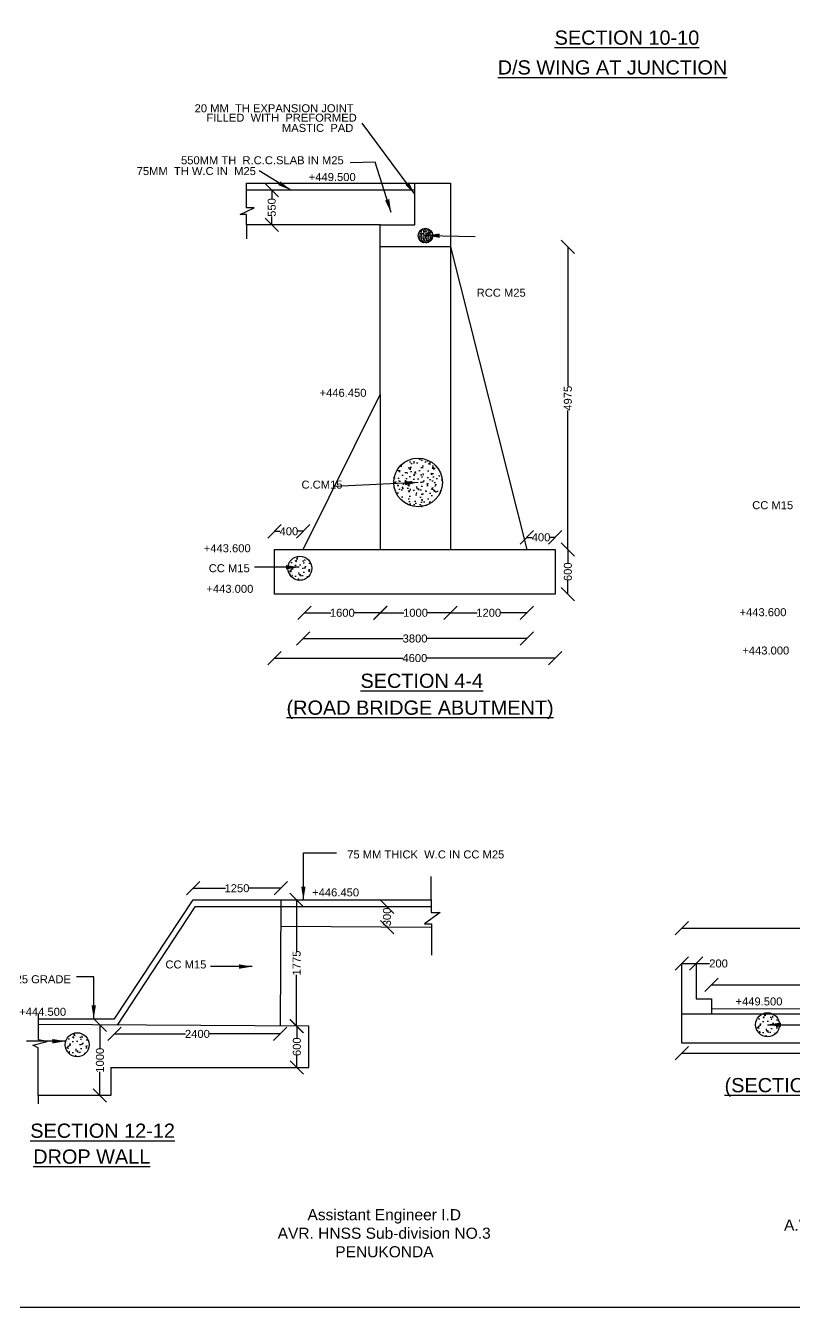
# Model space of a CAD drawing. Header units: millimetres. Extents: x 5763158 to 5770692, y 20980688 to 20986539.
# Drawn here: x 5765783 to 5767512, y 20980688 to 20983571 of the extents above; entities that cross this region are included whole.
import ezdxf

# ---------------------------------------------------------------- set-up
doc = ezdxf.new("R2010")
doc.units = ezdxf.units.MM
doc.header["$MEASUREMENT"] = 0
for name, color, linetype in [('DIMENSIONS', 7, 'Continuous'), ('DRAWING', 7, 'Continuous'), ('TEXT', 7, 'Continuous')]:
    doc.layers.add(name, color=color, linetype=linetype)
doc.styles.get("Standard").update_dxf_attribs({"font": 'arial.ttf', "height": 18})
doc.dimstyles.get("Standard").update_dxf_attribs({"dimtxt": 18, "dimasz": 30, "dimexe": 0.18, "dimexo": 0.0625, "dimgap": 0.09, "dimtad": 0, "dimdec": 0, "dimzin": 0, "dimdsep": 46, "dimtxsty": 'Standard', "dimblk": 'OBLIQUE', "dimcen": 0.09, "dimse1": 1, "dimse2": 1, "dimadec": 0, "dimazin": 0, "dimtfac": 1, "dimtdec": 0, "dimtofl": 0, "dimtmove": 0, "dimatfit": 3, "dimfxl": 1, "dimtolj": 1, "dimtzin": 0, "dimarcsym": 0})

# ---------------------------------------------------------------- blocks, each defined once
blk = doc.blocks.new('_Oblique')
at = {"color": 0, "linetype": 'ByBlock', "lineweight": -2}
blk.add_line((-0.5, -0.5), (0.5, 0.5), dxfattribs=at)
blk = doc.blocks.new('*D123')
at = {"layer": 'Defpoints', "color": 0, "transparency": 16777216}
for p in [(5766336.5, 20983201), (5766336.5, 20983122.7), (5766336.5, 20983122.7)]:
    blk.add_point(p, dxfattribs=at)
at = {"layer": 'DIMENSIONS', "color": 0, "lineweight": -2, "transparency": 16777216}
for p, q in [((5766336.5, 20983201), (5766336.5, 20983181.8)), ((5766336.5, 20983122.7), (5766336.5, 20983141.9))]:
    blk.add_line(p, q, dxfattribs=at)
at = {"layer": 'DIMENSIONS', "color": 0, "lineweight": -2, "transparency": 16777216, "xscale": 30, "yscale": 30, "zscale": 30}
for p, rotation in [((5766336.5, 20983201), 90), ((5766336.5, 20983122.7), 270)]:
    blk.add_blockref('_Oblique', p, dxfattribs=dict(at, rotation=rotation))
at = {"layer": 'DIMENSIONS', "color": 0, "transparency": 16777216, "insert": (5766336.5, 20983161.9), "char_height": 18, "attachment_point": 5, "rotation": 90}
blk.add_mtext('\\A1;550', dxfattribs=at)
blk = doc.blocks.new('*D124')
at = {"layer": 'Defpoints', "color": 0, "transparency": 16777216}
for p in [(5766738.8, 20983073.1), (5766974.2, 20982392.5), (5767002.8, 20982392.5)]:
    blk.add_point(p, dxfattribs=at)
at = {"layer": 'DIMENSIONS', "color": 0, "lineweight": -2, "transparency": 16777216}
for p, q in [((5767002.8, 20983073.1), (5767002.8, 20982760.2)), ((5767002.8, 20982392.5), (5767002.8, 20982705.4))]:
    blk.add_line(p, q, dxfattribs=at)
at = {"layer": 'DIMENSIONS', "color": 0, "lineweight": -2, "transparency": 16777216, "xscale": 30, "yscale": 30, "zscale": 30}
for p, rotation in [((5767002.8, 20983073.1), 90), ((5767002.8, 20982392.5), 270)]:
    blk.add_blockref('_Oblique', p, dxfattribs=dict(at, rotation=rotation))
at = {"layer": 'DIMENSIONS', "color": 0, "transparency": 16777216, "insert": (5767002.8, 20982732.8), "char_height": 18, "attachment_point": 5, "rotation": 90}
blk.add_mtext('\\A1;4975', dxfattribs=at)
blk = doc.blocks.new('*D125')
at = {"layer": 'Defpoints', "color": 0, "transparency": 16777216}
for p in [(5766974.2, 20982419.9), (5766910.6, 20982392.5), (5766974.2, 20982392.5)]:
    blk.add_point(p, dxfattribs=at)
at = {"layer": 'DIMENSIONS', "color": 0, "lineweight": -2, "transparency": 16777216}
for p, q in [((5766910.6, 20982419.9), (5766922.1, 20982419.9)), ((5766974.2, 20982419.9), (5766962.7, 20982419.9))]:
    blk.add_line(p, q, dxfattribs=at)
at = {"layer": 'DIMENSIONS', "color": 0, "lineweight": -2, "transparency": 16777216, "xscale": 30, "yscale": 30, "zscale": 30, "rotation": 180}
blk.add_blockref('_Oblique', (5766910.6, 20982419.9), dxfattribs=at)
at = {"layer": 'DIMENSIONS', "color": 0, "lineweight": -2, "transparency": 16777216, "xscale": 30, "yscale": 30, "zscale": 30}
blk.add_blockref('_Oblique', (5766974.2, 20982419.9), dxfattribs=at)
at = {"layer": 'DIMENSIONS', "color": 0, "transparency": 16777216, "insert": (5766942.4, 20982419.9), "char_height": 18, "attachment_point": 5}
blk.add_mtext('\\A1;400', dxfattribs=at)
blk = doc.blocks.new('*D126')
at = {"layer": 'Defpoints', "color": 0, "transparency": 16777216}
for p in [(5766407.4, 20982433.4), (5766342.7, 20982392.5), (5766407.4, 20982392.5)]:
    blk.add_point(p, dxfattribs=at)
at = {"layer": 'DIMENSIONS', "color": 0, "lineweight": -2, "transparency": 16777216}
for p, q in [((5766342.7, 20982433.4), (5766354.8, 20982433.4)), ((5766407.4, 20982433.4), (5766395.4, 20982433.4))]:
    blk.add_line(p, q, dxfattribs=at)
at = {"layer": 'DIMENSIONS', "color": 0, "lineweight": -2, "transparency": 16777216, "xscale": 30, "yscale": 30, "zscale": 30, "rotation": 180}
blk.add_blockref('_Oblique', (5766342.7, 20982433.4), dxfattribs=at)
at = {"layer": 'DIMENSIONS', "color": 0, "lineweight": -2, "transparency": 16777216, "xscale": 30, "yscale": 30, "zscale": 30}
blk.add_blockref('_Oblique', (5766407.4, 20982433.4), dxfattribs=at)
at = {"layer": 'DIMENSIONS', "color": 0, "transparency": 16777216, "insert": (5766375.1, 20982433.4), "char_height": 18, "attachment_point": 5}
blk.add_mtext('\\A1;400', dxfattribs=at)
blk = doc.blocks.new('*D127')
at = {"layer": 'Defpoints', "color": 0, "transparency": 16777216}
for p in [(5766410.3, 20982392.5), (5766580.3, 20982392.5), (5766580.3, 20982250.1)]:
    blk.add_point(p, dxfattribs=at)
at = {"layer": 'DIMENSIONS', "color": 0, "lineweight": -2, "transparency": 16777216}
for p, q in [((5766410.3, 20982250.1), (5766469.2, 20982250.1)), ((5766580.3, 20982250.1), (5766521.4, 20982250.1))]:
    blk.add_line(p, q, dxfattribs=at)
at = {"layer": 'DIMENSIONS', "color": 0, "lineweight": -2, "transparency": 16777216, "xscale": 30, "yscale": 30, "zscale": 30, "rotation": 180}
blk.add_blockref('_Oblique', (5766410.3, 20982250.1), dxfattribs=at)
at = {"layer": 'DIMENSIONS', "color": 0, "lineweight": -2, "transparency": 16777216, "xscale": 30, "yscale": 30, "zscale": 30}
blk.add_blockref('_Oblique', (5766580.3, 20982250.1), dxfattribs=at)
at = {"layer": 'DIMENSIONS', "color": 0, "transparency": 16777216, "insert": (5766495.3, 20982250.1), "char_height": 18, "attachment_point": 5}
blk.add_mtext('\\A1;1600', dxfattribs=at)
blk = doc.blocks.new('*D128')
at = {"layer": 'Defpoints', "color": 0, "transparency": 16777216}
for p in [(5766581.1, 20982392.5), (5766738.8, 20982392.5), (5766738.8, 20982250.1)]:
    blk.add_point(p, dxfattribs=at)
at = {"layer": 'DIMENSIONS', "color": 0, "lineweight": -2, "transparency": 16777216}
for p, q in [((5766581.1, 20982250.1), (5766633.9, 20982250.1)), ((5766738.8, 20982250.1), (5766686, 20982250.1))]:
    blk.add_line(p, q, dxfattribs=at)
at = {"layer": 'DIMENSIONS', "color": 0, "lineweight": -2, "transparency": 16777216, "xscale": 30, "yscale": 30, "zscale": 30, "rotation": 180}
blk.add_blockref('_Oblique', (5766581.1, 20982250.1), dxfattribs=at)
at = {"layer": 'DIMENSIONS', "color": 0, "lineweight": -2, "transparency": 16777216, "xscale": 30, "yscale": 30, "zscale": 30}
blk.add_blockref('_Oblique', (5766738.8, 20982250.1), dxfattribs=at)
at = {"layer": 'DIMENSIONS', "color": 0, "transparency": 16777216, "insert": (5766660, 20982250.1), "char_height": 18, "attachment_point": 5}
blk.add_mtext('\\A1;1000', dxfattribs=at)
blk = doc.blocks.new('*D129')
at = {"layer": 'Defpoints', "color": 0, "transparency": 16777216}
for p in [(5766738.8, 20982392.5), (5766910.6, 20982392.5), (5766910.6, 20982250.1)]:
    blk.add_point(p, dxfattribs=at)
at = {"layer": 'DIMENSIONS', "color": 0, "lineweight": -2, "transparency": 16777216}
for p, q in [((5766738.8, 20982250.1), (5766798.6, 20982250.1)), ((5766910.6, 20982250.1), (5766850.8, 20982250.1))]:
    blk.add_line(p, q, dxfattribs=at)
at = {"layer": 'DIMENSIONS', "color": 0, "lineweight": -2, "transparency": 16777216, "xscale": 30, "yscale": 30, "zscale": 30, "rotation": 180}
blk.add_blockref('_Oblique', (5766738.8, 20982250.1), dxfattribs=at)
at = {"layer": 'DIMENSIONS', "color": 0, "lineweight": -2, "transparency": 16777216, "xscale": 30, "yscale": 30, "zscale": 30}
blk.add_blockref('_Oblique', (5766910.6, 20982250.1), dxfattribs=at)
at = {"layer": 'DIMENSIONS', "color": 0, "transparency": 16777216, "insert": (5766824.7, 20982250.1), "char_height": 18, "attachment_point": 5}
blk.add_mtext('\\A1;1200', dxfattribs=at)
blk = doc.blocks.new('*D130')
at = {"layer": 'Defpoints', "color": 0, "transparency": 16777216}
for p in [(5766974.2, 20982392.5), (5766974.2, 20982292.3), (5767002.8, 20982292.3)]:
    blk.add_point(p, dxfattribs=at)
at = {"layer": 'DIMENSIONS', "color": 0, "lineweight": -2, "transparency": 16777216}
for p, q in [((5767002.8, 20982392.5), (5767002.8, 20982362.4)), ((5767002.8, 20982292.3), (5767002.8, 20982322.4))]:
    blk.add_line(p, q, dxfattribs=at)
at = {"layer": 'DIMENSIONS', "color": 0, "lineweight": -2, "transparency": 16777216, "xscale": 30, "yscale": 30, "zscale": 30}
for p, rotation in [((5767002.8, 20982392.5), 90), ((5767002.8, 20982292.3), 270)]:
    blk.add_blockref('_Oblique', p, dxfattribs=dict(at, rotation=rotation))
at = {"layer": 'DIMENSIONS', "color": 0, "transparency": 16777216, "insert": (5767002.8, 20982342.4), "char_height": 18, "attachment_point": 5, "rotation": 90}
blk.add_mtext('\\A1;600', dxfattribs=at)
blk = doc.blocks.new('*D131')
at = {"layer": 'Defpoints', "color": 0, "transparency": 16777216}
for p in [(5766407.4, 20982392.5), (5766910.6, 20982392.5), (5766910.6, 20982192.2)]:
    blk.add_point(p, dxfattribs=at)
at = {"layer": 'DIMENSIONS', "color": 0, "lineweight": -2, "transparency": 16777216}
for p, q in [((5766407.4, 20982192.2), (5766632.1, 20982192.2)), ((5766910.6, 20982192.2), (5766686, 20982192.2))]:
    blk.add_line(p, q, dxfattribs=at)
at = {"layer": 'DIMENSIONS', "color": 0, "lineweight": -2, "transparency": 16777216, "xscale": 30, "yscale": 30, "zscale": 30, "rotation": 180}
blk.add_blockref('_Oblique', (5766407.4, 20982192.2), dxfattribs=at)
at = {"layer": 'DIMENSIONS', "color": 0, "lineweight": -2, "transparency": 16777216, "xscale": 30, "yscale": 30, "zscale": 30}
blk.add_blockref('_Oblique', (5766910.6, 20982192.2), dxfattribs=at)
at = {"layer": 'DIMENSIONS', "color": 0, "transparency": 16777216, "insert": (5766659, 20982192.2), "char_height": 18, "attachment_point": 5}
blk.add_mtext('\\A1;3800', dxfattribs=at)
blk = doc.blocks.new('*D132')
at = {"layer": 'Defpoints', "color": 0, "transparency": 16777216}
for p in [(5766342.7, 20982292.3), (5766974.2, 20982292.3), (5766974.2, 20982148.2)]:
    blk.add_point(p, dxfattribs=at)
at = {"layer": 'DIMENSIONS', "color": 0, "lineweight": -2, "transparency": 16777216}
for p, q in [((5766342.7, 20982148.2), (5766631.2, 20982148.2)), ((5766974.2, 20982148.2), (5766685.8, 20982148.2))]:
    blk.add_line(p, q, dxfattribs=at)
at = {"layer": 'DIMENSIONS', "color": 0, "lineweight": -2, "transparency": 16777216, "xscale": 30, "yscale": 30, "zscale": 30, "rotation": 180}
blk.add_blockref('_Oblique', (5766342.7, 20982148.2), dxfattribs=at)
at = {"layer": 'DIMENSIONS', "color": 0, "lineweight": -2, "transparency": 16777216, "xscale": 30, "yscale": 30, "zscale": 30}
blk.add_blockref('_Oblique', (5766974.2, 20982148.2), dxfattribs=at)
at = {"layer": 'DIMENSIONS', "color": 0, "transparency": 16777216, "insert": (5766658.5, 20982148.2), "char_height": 18, "attachment_point": 5}
blk.add_mtext('\\A1;4600', dxfattribs=at)
blk = doc.blocks.new('*D171')
at = {"layer": 'Defpoints', "color": 0, "transparency": 16777216}
for p in [(5766357.2, 20981630.5), (5766159.5, 20981604.2), (5766357.2, 20981604.2)]:
    blk.add_point(p, dxfattribs=at)
at = {"layer": 'DIMENSIONS', "color": 0, "lineweight": -2, "transparency": 16777216}
for p, q in [((5766159.5, 20981630.5), (5766232.3, 20981630.5)), ((5766357.2, 20981630.5), (5766284.4, 20981630.5))]:
    blk.add_line(p, q, dxfattribs=at)
at = {"layer": 'DIMENSIONS', "color": 0, "lineweight": -2, "transparency": 16777216, "xscale": 30, "yscale": 30, "zscale": 30, "rotation": 180}
blk.add_blockref('_Oblique', (5766159.5, 20981630.5), dxfattribs=at)
at = {"layer": 'DIMENSIONS', "color": 0, "lineweight": -2, "transparency": 16777216, "xscale": 30, "yscale": 30, "zscale": 30}
blk.add_blockref('_Oblique', (5766357.2, 20981630.5), dxfattribs=at)
at = {"layer": 'DIMENSIONS', "color": 0, "transparency": 16777216, "insert": (5766258.3, 20981630.5), "char_height": 18, "attachment_point": 5}
blk.add_mtext('\\A1;1250', dxfattribs=at)
blk = doc.blocks.new('*D172')
at = {"layer": 'Defpoints', "color": 0, "transparency": 16777216}
for p in [(5766597.9, 20981589), (5766595.9, 20981542.9), (5766597.6, 20981542.9)]:
    blk.add_point(p, dxfattribs=at)
at = {"layer": 'DIMENSIONS', "color": 0, "lineweight": -2, "transparency": 16777216}
for p, q in [((5766595.9, 20981589), (5766595.9, 20981585.9)), ((5766595.9, 20981542.9), (5766595.9, 20981546))]:
    blk.add_line(p, q, dxfattribs=at)
at = {"layer": 'DIMENSIONS', "color": 0, "lineweight": -2, "transparency": 16777216, "xscale": 30, "yscale": 30, "zscale": 30}
for p, rotation in [((5766595.9, 20981589), 90), ((5766595.9, 20981542.9), 270)]:
    blk.add_blockref('_Oblique', p, dxfattribs=dict(at, rotation=rotation))
at = {"layer": 'DIMENSIONS', "color": 0, "transparency": 16777216, "insert": (5766595.9, 20981566), "char_height": 18, "attachment_point": 5, "rotation": 90}
blk.add_mtext('\\A1;300', dxfattribs=at)
blk = doc.blocks.new('*D173')
at = {"layer": 'Defpoints', "color": 0, "transparency": 16777216}
for p in [(5766389.9, 20981604.2), (5766388.3, 20981320.4), (5766392.5, 20981320.4)]:
    blk.add_point(p, dxfattribs=at)
at = {"layer": 'DIMENSIONS', "color": 0, "lineweight": -2, "transparency": 16777216}
for p, q in [((5766392.5, 20981604.2), (5766392.5, 20981488.5)), ((5766392.5, 20981320.4), (5766392.5, 20981436.1))]:
    blk.add_line(p, q, dxfattribs=at)
at = {"layer": 'DIMENSIONS', "color": 0, "lineweight": -2, "transparency": 16777216, "xscale": 30, "yscale": 30, "zscale": 30}
for p, rotation in [((5766392.5, 20981604.2), 90), ((5766392.5, 20981320.4), 270)]:
    blk.add_blockref('_Oblique', p, dxfattribs=dict(at, rotation=rotation))
at = {"layer": 'DIMENSIONS', "color": 0, "transparency": 16777216, "insert": (5766392.5, 20981462.3), "char_height": 18, "attachment_point": 5, "rotation": 90}
blk.add_mtext('\\A1;1775', dxfattribs=at)
blk = doc.blocks.new('*D174')
at = {"layer": 'Defpoints', "color": 0, "transparency": 16777216}
for p in [(5765983, 20981336.9), (5766355.6, 20981320.6), (5766355.6, 20981302.8)]:
    blk.add_point(p, dxfattribs=at)
at = {"layer": 'DIMENSIONS', "color": 0, "lineweight": -2, "transparency": 16777216}
for p, q in [((5765983, 20981302.8), (5766142.2, 20981302.8)), ((5766355.6, 20981302.8), (5766196.4, 20981302.8))]:
    blk.add_line(p, q, dxfattribs=at)
at = {"layer": 'DIMENSIONS', "color": 0, "lineweight": -2, "transparency": 16777216, "xscale": 30, "yscale": 30, "zscale": 30, "rotation": 180}
blk.add_blockref('_Oblique', (5765983, 20981302.8), dxfattribs=at)
at = {"layer": 'DIMENSIONS', "color": 0, "lineweight": -2, "transparency": 16777216, "xscale": 30, "yscale": 30, "zscale": 30}
blk.add_blockref('_Oblique', (5766355.6, 20981302.8), dxfattribs=at)
at = {"layer": 'DIMENSIONS', "color": 0, "transparency": 16777216, "insert": (5766169.3, 20981302.8), "char_height": 18, "attachment_point": 5}
blk.add_mtext('\\A1;2400', dxfattribs=at)
blk = doc.blocks.new('*D175')
at = {"layer": 'Defpoints', "color": 0, "transparency": 16777216}
for p in [(5765948.4, 20981322.9), (5765948.4, 20981164.2), (5765950, 20981164.2)]:
    blk.add_point(p, dxfattribs=at)
at = {"layer": 'DIMENSIONS', "color": 0, "lineweight": -2, "transparency": 16777216}
for p, q in [((5765950, 20981322.9), (5765950, 20981269.7)), ((5765950, 20981164.2), (5765950, 20981217.5))]:
    blk.add_line(p, q, dxfattribs=at)
at = {"layer": 'DIMENSIONS', "color": 0, "lineweight": -2, "transparency": 16777216, "xscale": 30, "yscale": 30, "zscale": 30}
for p, rotation in [((5765950, 20981322.9), 90), ((5765950, 20981164.2), 270)]:
    blk.add_blockref('_Oblique', p, dxfattribs=dict(at, rotation=rotation))
at = {"layer": 'DIMENSIONS', "color": 0, "transparency": 16777216, "insert": (5765950, 20981243.6), "char_height": 18, "attachment_point": 5, "rotation": 90}
blk.add_mtext('\\A1;1000', dxfattribs=at)
blk = doc.blocks.new('*D176')
at = {"layer": 'Defpoints', "color": 0, "transparency": 16777216}
for p in [(5766392.5, 20981320.4), (5766392.5, 20981227.6), (5766393, 20981227.6)]:
    blk.add_point(p, dxfattribs=at)
at = {"layer": 'DIMENSIONS', "color": 0, "lineweight": -2, "transparency": 16777216}
for p, q in [((5766393, 20981320.4), (5766393, 20981294)), ((5766393, 20981227.6), (5766393, 20981254))]:
    blk.add_line(p, q, dxfattribs=at)
at = {"layer": 'DIMENSIONS', "color": 0, "lineweight": -2, "transparency": 16777216, "xscale": 30, "yscale": 30, "zscale": 30}
for p, rotation in [((5766393, 20981320.4), 90), ((5766393, 20981227.6), 270)]:
    blk.add_blockref('_Oblique', p, dxfattribs=dict(at, rotation=rotation))
at = {"layer": 'DIMENSIONS', "color": 0, "transparency": 16777216, "insert": (5766393, 20981274), "char_height": 18, "attachment_point": 5, "rotation": 90}
blk.add_mtext('\\A1;600', dxfattribs=at)
blk = doc.blocks.new('*D177')
at = {"layer": 'Defpoints', "color": 0, "transparency": 16777216}
for p in [(5767259.2, 20981461.2), (5767291.7, 20981461.2), (5767291.7, 20981461.2)]:
    blk.add_point(p, dxfattribs=at)
at = {"layer": 'DIMENSIONS', "color": 0, "lineweight": -2, "transparency": 16777216}
for p, q in [((5767259.2, 20981461.2), (5767291.7, 20981461.2)), ((5767291.7, 20981461.2), (5767321.7, 20981461.2))]:
    blk.add_line(p, q, dxfattribs=at)
at = {"layer": 'DIMENSIONS', "color": 0, "lineweight": -2, "transparency": 16777216, "xscale": 30, "yscale": 30, "zscale": 30, "rotation": 180}
blk.add_blockref('_Oblique', (5767259.2, 20981461.2), dxfattribs=at)
at = {"layer": 'DIMENSIONS', "color": 0, "lineweight": -2, "transparency": 16777216, "xscale": 30, "yscale": 30, "zscale": 30}
blk.add_blockref('_Oblique', (5767291.7, 20981461.2), dxfattribs=at)
at = {"layer": 'DIMENSIONS', "color": 0, "transparency": 16777216, "insert": (5767341.8, 20981461.2), "char_height": 18, "attachment_point": 5}
blk.add_mtext('\\A1;200', dxfattribs=at)
blk = doc.blocks.new('*D178')
at = {"layer": 'Defpoints', "color": 0, "transparency": 16777216}
for p in [(5768066.4, 20981540.8), (5767259.2, 20981461.2), (5768066.4, 20981457.4)]:
    blk.add_point(p, dxfattribs=at)
at = {"layer": 'DIMENSIONS', "color": 0, "lineweight": -2, "transparency": 16777216}
for p, q in [((5767259.2, 20981540.8), (5767635.9, 20981540.8)), ((5768066.4, 20981540.8), (5767689.8, 20981540.8))]:
    blk.add_line(p, q, dxfattribs=at)
at = {"layer": 'DIMENSIONS', "color": 0, "lineweight": -2, "transparency": 16777216, "xscale": 30, "yscale": 30, "zscale": 30, "rotation": 180}
blk.add_blockref('_Oblique', (5767259.2, 20981540.8), dxfattribs=at)
at = {"layer": 'DIMENSIONS', "color": 0, "lineweight": -2, "transparency": 16777216, "xscale": 30, "yscale": 30, "zscale": 30}
blk.add_blockref('_Oblique', (5768066.4, 20981540.8), dxfattribs=at)
at = {"layer": 'DIMENSIONS', "color": 0, "transparency": 16777216, "insert": (5767662.8, 20981540.8), "char_height": 18, "attachment_point": 5}
blk.add_mtext('\\A1;5100', dxfattribs=at)
blk = doc.blocks.new('*D180')
at = {"layer": 'Defpoints', "color": 0, "transparency": 16777216}
for p in [(5768001.4, 20981413.1), (5767326, 20981381.7), (5768001.4, 20981380.6)]:
    blk.add_point(p, dxfattribs=at)
at = {"layer": 'DIMENSIONS', "color": 0, "lineweight": -2, "transparency": 16777216}
for p, q in [((5767326, 20981413.1), (5767636.4, 20981413.1)), ((5768001.4, 20981413.1), (5767691, 20981413.1))]:
    blk.add_line(p, q, dxfattribs=at)
at = {"layer": 'DIMENSIONS', "color": 0, "lineweight": -2, "transparency": 16777216, "xscale": 30, "yscale": 30, "zscale": 30, "rotation": 180}
blk.add_blockref('_Oblique', (5767326, 20981413.1), dxfattribs=at)
at = {"layer": 'DIMENSIONS', "color": 0, "lineweight": -2, "transparency": 16777216, "xscale": 30, "yscale": 30, "zscale": 30}
blk.add_blockref('_Oblique', (5768001.4, 20981413.1), dxfattribs=at)
at = {"layer": 'DIMENSIONS', "color": 0, "transparency": 16777216, "insert": (5767663.7, 20981413.1), "char_height": 18, "attachment_point": 5}
blk.add_mtext('\\A1;4250', dxfattribs=at)
blk = doc.blocks.new('*D183')
at = {"layer": 'Defpoints', "color": 0, "transparency": 16777216}
for p in [(5767259.2, 20981282.1), (5768066.4, 20981282.1), (5768066.4, 20981259.2)]:
    blk.add_point(p, dxfattribs=at)
at = {"layer": 'DIMENSIONS', "color": 0, "lineweight": -2, "transparency": 16777216}
for p, q in [((5767259.2, 20981259.2), (5767635.9, 20981259.2)), ((5768066.4, 20981259.2), (5767689.8, 20981259.2))]:
    blk.add_line(p, q, dxfattribs=at)
at = {"layer": 'DIMENSIONS', "color": 0, "lineweight": -2, "transparency": 16777216, "xscale": 30, "yscale": 30, "zscale": 30, "rotation": 180}
blk.add_blockref('_Oblique', (5767259.2, 20981259.2), dxfattribs=at)
at = {"layer": 'DIMENSIONS', "color": 0, "lineweight": -2, "transparency": 16777216, "xscale": 30, "yscale": 30, "zscale": 30}
blk.add_blockref('_Oblique', (5768066.4, 20981259.2), dxfattribs=at)
at = {"layer": 'DIMENSIONS', "color": 0, "transparency": 16777216, "insert": (5767662.8, 20981259.2), "char_height": 18, "attachment_point": 5}
blk.add_mtext('\\A1;5100', dxfattribs=at)

msp = doc.modelspace()

# ---------------------------------------------------------------- hatches: boundary and pattern name
at = {"layer": 'DRAWING'}
h = msp.add_hatch(dxfattribs=at)
h.set_pattern_fill('AR-CONC', color=0, scale=5, style=0)
h.set_pattern_definition([(50, (-216.12, -3371.074), (35.86300913, -3.13760675), [3.75, -41.25]), (355, (-216.12, -3371.074), (-6.93756668, 37.609606685), [3, -33]), (100.4514, (-213.132, -3371.336), (28.925469086, 34.471977103), [3.1870095, -35.0571056]), (46.1842, (-216.12, -3361.074), (53.36205243, -8.27595072), [5.625, -61.875]), (96.6356, (-211.674, -3361.764), (46.73313528, 48.70589355), [4.7805144, -52.58565]), (351.1842, (-216.12, -3361.074), (46.73309726, 48.70593005), [4.5, -49.5]), (21, (-211.12, -3363.574), (29.845352606, -20.130944533), [3.75, -41.25]), (326, (-211.12, -3363.574), (12.165766596, 36.25750225), [3, -33]), (71.4514, (-208.633, -3365.25), (42.01113143, 16.126524835), [3.1870095, -35.0571056]), (37.5, (-216.12, -3371.074), (0.607992766, 16.6446926916), [0, -32.6, 0, -33.5, 0, -33.125]), (7.5, (-216.12, -3371.074), (13.153476872, 19.720585594), [0, -19.1, 0, -31.85, 0, -12.625]), (327.5, (-227.27, -3371.074), (26.691121809, -1.127743587), [0, -12.5, 0, -39, 0, -51.75]), (317.5, (-232.27, -3371.074), (29.159308467, 5.005249117), [0, -16.25, 0, -25.9, 0, -36.75])])
edge = h.paths.add_edge_path()
edge.add_arc((5766665.8, 20982543.4), 54.7, 0, 360)
h = msp.add_hatch(dxfattribs=at)
h.set_pattern_fill('AR-CONC', color=0, scale=5, style=0)
h.set_pattern_definition([(50, (-482.124, -3564.155), (35.86300913, -3.13760675), [3.75, -41.25]), (355, (-482.124, -3564.155), (-6.93756668, 37.609606685), [3, -33]), (100.4514, (-479.135, -3564.417), (28.925469086, 34.471977103), [3.1870095, -35.0571056]), (46.1842, (-482.124, -3554.155), (53.36205243, -8.27595072), [5.625, -61.875]), (96.6356, (-477.677, -3554.845), (46.73313528, 48.70589355), [4.7805144, -52.58565]), (351.1842, (-482.124, -3554.155), (46.73309726, 48.70593005), [4.5, -49.5]), (21, (-477.124, -3556.655), (29.845352606, -20.130944533), [3.75, -41.25]), (326, (-477.124, -3556.655), (12.165766596, 36.25750225), [3, -33]), (71.4514, (-474.637, -3558.333), (42.01113143, 16.126524835), [3.1870095, -35.0571056]), (37.5, (-482.124, -3564.155), (0.607992766, 16.6446926916), [0, -32.6, 0, -33.5, 0, -33.125]), (7.5, (-482.124, -3564.155), (13.153476872, 19.720585594), [0, -19.1, 0, -31.85, 0, -12.625]), (327.5, (-493.274, -3564.155), (26.691121809, -1.127743587), [0, -12.5, 0, -39, 0, -51.75]), (317.5, (-498.274, -3564.155), (29.159308467, 5.005249117), [0, -16.25, 0, -25.9, 0, -36.75])])
edge = h.paths.add_edge_path()
edge.add_arc((5766399.8, 20982350.3), 27, 0, 360)
h = msp.add_hatch(dxfattribs=at)
h.set_pattern_fill('AR-CONC', color=0, scale=5, style=0)
h.set_pattern_definition([(50, (570.157, -4591.004), (35.86300913, -3.13760675), [3.75, -41.25]), (355, (570.157, -4591.004), (-6.93756668, 37.609606685), [3, -33]), (100.4514, (573.146, -4591.266), (28.925469086, 34.471977103), [3.1870095, -35.0571056]), (46.1842, (570.157, -4581.004), (53.36205243, -8.27595072), [5.625, -61.875]), (96.6356, (574.604, -4581.694), (46.73313528, 48.70589355), [4.7805144, -52.58565]), (351.1842, (570.157, -4581.004), (46.73309726, 48.70593005), [4.5, -49.5]), (21, (575.157, -4583.504), (29.845352606, -20.130944533), [3.75, -41.25]), (326, (575.157, -4583.504), (12.165766596, 36.25750225), [3, -33]), (71.4514, (577.644, -4585.182), (42.01113143, 16.126524835), [3.1870095, -35.0571056]), (37.5, (570.157, -4591.004), (0.607992766, 16.6446926916), [0, -32.6, 0, -33.5, 0, -33.125]), (7.5, (570.157, -4591.004), (13.153476872, 19.720585594), [0, -19.1, 0, -31.85, 0, -12.625]), (327.5, (559.007, -4591.004), (26.691121809, -1.127743587), [0, -12.5, 0, -39, 0, -51.75]), (317.5, (554.007, -4591.004), (29.159308467, 5.005249117), [0, -16.25, 0, -25.9, 0, -36.75])])
edge = h.paths.add_edge_path()
edge.add_arc((5767452.1, 20981323.5), 27, 0, 360)
h = msp.add_hatch(dxfattribs=at)
h.set_pattern_fill('AR-CONC', color=0, scale=5, style=0)
h.set_pattern_definition([(50, (-983.276, -4636.015), (35.86300913, -3.13760675), [3.75, -41.25]), (355, (-983.276, -4636.015), (-6.93756668, 37.609606685), [3, -33]), (100.4514, (-980.287, -4636.276), (28.925469086, 34.471977103), [3.1870095, -35.0571056]), (46.1842, (-983.276, -4626.015), (53.36205243, -8.27595072), [5.625, -61.875]), (96.6356, (-978.83, -4626.704), (46.73313528, 48.70589355), [4.7805144, -52.58565]), (351.1842, (-983.276, -4626.015), (46.73309726, 48.70593005), [4.5, -49.5]), (21, (-978.276, -4628.515), (29.845352606, -20.130944533), [3.75, -41.25]), (326, (-978.276, -4628.515), (12.165766596, 36.25750225), [3, -33]), (71.4514, (-975.79, -4630.192), (42.01113143, 16.126524835), [3.1870095, -35.0571056]), (37.5, (-983.276, -4636.015), (0.607992766, 16.6446926916), [0, -32.6, 0, -33.5, 0, -33.125]), (7.5, (-983.276, -4636.015), (13.153476872, 19.720585594), [0, -19.1, 0, -31.85, 0, -12.625]), (327.5, (-994.426, -4636.015), (26.691121809, -1.127743587), [0, -12.5, 0, -39, 0, -51.75]), (317.5, (-999.426, -4636.015), (29.159308467, 5.005249117), [0, -16.25, 0, -25.9, 0, -36.75])])
edge = h.paths.add_edge_path()
edge.add_arc((5765898.7, 20981278.5), 27, 0, 360)
at = {"layer": 'TEXT'}
h = msp.add_hatch(dxfattribs=at)
h.set_pattern_fill('AR-CONC', color=0, style=0)
h.set_pattern_definition([(50, (0, 0), (7.172601826, -0.6275213498), [0.75, -8.25]), (355, (0, 0), (-1.3875133361, 7.521921337), [0.6, -6.6]), (100.4514, (0.598, -0.052), (5.7850938171, 6.8943954206), [0.6374019, -7.01142112]), (46.1842, (0, 2), (10.6724104863, -1.6551901433), [1.125, -12.375]), (96.6356, (0.889, 1.862), (9.3466270555, 9.741178709), [0.95610288, -10.51713]), (351.1842, (0, 2), (9.3466194513, 9.741186009), [0.9, -9.9]), (21, (1, 1.5), (5.9690705212, -4.0261889067), [0.75, -8.25]), (326, (1, 1.5), (2.4331533192, 7.2515004505), [0.6, -6.6]), (71.4514, (1.4974, 1.1645), (8.4022262858, 3.225304967), [0.6374019, -7.01142112]), (37.5, (0, 0), (0.12159855317, 3.3289385383), [0, -6.52, 0, -6.7, 0, -6.625]), (7.5, (0, 0), (2.6306953744, 3.9441171188), [0, -3.82, 0, -6.37, 0, -2.525]), (327.5, (-2.23, 0), (5.33822436172, -0.22554871734), [0, -2.5, 0, -7.8, 0, -10.35]), (317.5, (-3.23, 0), (5.8318616934, 1.0010498233), [0, -3.25, 0, -5.18, 0, -7.35])])
h.paths.add_polyline_path([(5766698.8, 20983098.6, 1), (5766665.8, 20983098.6, 1)])

# ---------------------------------------------------------------- linework, layer by layer
at = {"layer": 'DRAWING', "color": 0}
for points in [[(5766279.7, 20983122.7), (5766279.7, 20983145.9), (5766265.6, 20983145.9), (5766296.8, 20983160.8), (5766279.9, 20983160.8), (5766279.9, 20983216.3), (5766738.8, 20983216.3), (5766738.8, 20983073.1), (5766580.3, 20983073.1)], [(5766580.3, 20983122.7), (5766658.6, 20983122.7), (5766658.6, 20983216.3)], [(5766658.6, 20983201), (5766279.9, 20983201)], [(5766407.4, 20982392.5), (5766580.3, 20982741), (5766580.3, 20983122.7), (5766279.7, 20983122.7), (5766279.7, 20983091.7)], [(5766738.8, 20983073.1), (5766910.6, 20982392.5)], [(5766738.8, 20983073.1), (5766738.8, 20982392.5)], [(5766580.3, 20982741), (5766580.3, 20982392.5)], [(5765811.7, 20981336.9), (5765983, 20981336.9), (5766159.5, 20981604.2), (5766695.4, 20981604.2), (5766695.4, 20981657.3)], [(5766357.2, 20981604.2), (5766355.6, 20981320.6)], [(5766695.4, 20981604.2), (5766695.4, 20981575.9), (5766715.8, 20981575.9), (5766680, 20981550.1), (5766695.6, 20981550.1), (5766695.6, 20981480.2)], [(5766695.4, 20981589), (5766163.7, 20981589), (5765988.4, 20981322.7)], [(5766695.6, 20981542.4), (5766356.9, 20981544.3)], [(5767259.2, 20981348.2), (5767259.2, 20981461.2), (5767291.7, 20981461.2), (5767291.7, 20981381.7), (5767326, 20981381.7), (5767325.8, 20981348.2)], [(5765810.7, 20981164.2), (5765810.7, 20981271.3), (5765799.3, 20981277.6), (5765831, 20981285.5), (5765811.7, 20981289.9), (5765811.7, 20981347.6)], [(5767325.9, 20981360), (5768001.4, 20981358.8)], [(5765974.2, 20981227.6), (5766419.7, 20981227.6), (5766419.7, 20981320.2), (5765811.7, 20981323.7)], [(5765974.2, 20981227.6), (5765974.2, 20981164.2), (5765810.7, 20981164.2), (5765810.7, 20981145.4)]]:
    msp.add_lwpolyline(points, dxfattribs=at)
for points in [[(5766342.7, 20982392.5), (5766974.2, 20982392.5), (5766974.2, 20982292.3), (5766342.7, 20982292.3)], [(5767259.2, 20981348.2), (5768066.4, 20981348.2), (5768066.4, 20981282.1), (5767259.2, 20981282.1)]]:
    msp.add_lwpolyline(points, close=True, dxfattribs=at)
for centre, radius in [((5766665.8, 20982543.4), 54.7), ((5766399.8, 20982350.3), 27), ((5767452.1, 20981323.5), 27), ((5765898.7, 20981278.5), 27)]:
    msp.add_circle(centre, radius, dxfattribs=at)
at = {"layer": 'TEXT', "color": 0}
msp.add_lwpolyline([(5770667.3, 20980687.7), (5763157.9, 20980687.7), (5763157.9, 20986538.9), (5770667.3, 20986538.9)], close=True, dxfattribs=at)
msp.add_circle((5766682.3, 20983098.6), 16.5, dxfattribs=at)

# ---------------------------------------------------------------- texts
for s, height, p in [('%%USECTION 10-10', 32, (5766973, 20983528)), ('%%UD/S WING AT JUNCTION', 32, (5766844.9, 20983461)), ('20 MM  TH EXPANSION JOINT', 18, (5766163, 20983376.1)), ('FILLED  WITH  PREFORMED', 18, (5766189.7, 20983354.9)), ('MASTIC  PAD', 18, (5766359.4, 20983331.9)), ('550MM TH  R.C.C.SLAB IN M25', 18, (5766132.4, 20983259.1)), ('75MM  TH W.C IN  M25', 18, (5766032.6, 20983234.8)), ('+449.500', 18, (5766419.8, 20983221.4)), ('RCC M25', 18, (5766797.6, 20982961.2)), ('+446.450', 18, (5766444.1, 20982736)), ('C.CM15', 18, (5766403.5, 20982529.5)), ('CC M15', 18, (5767417.5, 20982483.2)), ('+443.600', 18, (5766183.5, 20982386.3)), ('CC M15', 18, (5766194.8, 20982341.4)), ('+443.000', 18, (5766189.5, 20982295.1)), ('+443.600', 18, (5767389, 20982242.5)), ('+443.000', 18, (5767395.3, 20982156.3)), ('%%USECTION 4-4', 32, (5766536.2, 20982081.2)), ('%%U(ROAD BRIDGE ABUTMENT)', 32, (5766369.8, 20982020.8)), ('75 MM THICK  W.C IN CC M25', 18, (5766506.3, 20981697.6)), ('+446.450', 18, (5766427.4, 20981612.2)), ('CC M15', 18, (5766097.3, 20981450.1)), ('75MM  TH W.C IN M25 GRADE', 18, (5765527, 20981416.8)), ('+449.500', 18, (5767380, 20981366.9)), ('+444.500', 18, (5765768.3, 20981343.6)), ('%%U(SECTION OF DECK SLAB)', 32, (5767355.4, 20981171.6)), ('%%USECTION 12-12', 32, (5765793.2, 20981069.1)), ('%%UDROP WALL', 32, (5765799.9, 20981010.9))]:
    msp.add_text(s, height=height, dxfattribs=at).set_placement(p)
at = {"layer": 'TEXT', "color": 0, "char_height": 25, "attachment_point": 1}
for s, insert, width in [('\\pi68.008;Assistant Engineer I.D \\P\\pi0.92948;AVR. HNSS Sub-division NO.3 \\P\\pi130.55;PENUKONDA', (5766348.9, 20980908.7), 479.69), ('\\pi155.26;Executive Engineer  \\P\\pi104.32;A.V.R HNSS Division -VIII \\P\\pi195.29;PENUKONDA', (5767384.9, 20980927), 609.163)]:
    msp.add_mtext(s, dxfattribs=dict(at, insert=insert, width=width))

# ---------------------------------------------------------------- dimensions: what is measured, and where the dimension line sits
at = {"layer": 'DIMENSIONS', "color": 0}
for base, p1, p2, text, picture, middle in [((5766336.5, 20983122.7), (5766336.5, 20983201), (5766336.5, 20983122.7), '550', '*D123', (5766336.5, 20983161.9)), ((5767002.8, 20982392.5), (5766738.8, 20983073.1), (5766974.2, 20982392.5), '4975', '*D124', (5767002.8, 20982732.8)), ((5767002.8, 20982292.3), (5766974.2, 20982392.5), (5766974.2, 20982292.3), '600', '*D130', (5767002.8, 20982342.4)), ((5766392.5, 20981320.4), (5766389.9, 20981604.2), (5766388.3, 20981320.4), '1775', '*D173', (5766392.5, 20981462.3)), ((5766595.9, 20981542.9), (5766597.9, 20981589), (5766597.6, 20981542.9), '300', '*D172', (5766595.9, 20981566)), ((5765950, 20981164.2), (5765948.4, 20981322.9), (5765948.4, 20981164.2), '1000', '*D175', (5765950, 20981243.6)), ((5766393, 20981227.6), (5766392.5, 20981320.4), (5766392.5, 20981227.6), '600', '*D176', (5766393, 20981274))]:
    dim = msp.add_linear_dim(base=base, p1=p1, p2=p2, angle=90, text=text, dimstyle='Standard', dxfattribs=at)
    dim.commit()
    dim.dimension.update_dxf_attribs({"geometry": picture, "text_midpoint": middle})
for base, p1, p2, text, picture, middle in [((5766407.4, 20982433.4), (5766342.7, 20982392.5), (5766407.4, 20982392.5), '400', '*D126', (5766375.1, 20982433.4)), ((5766974.2, 20982419.9), (5766910.6, 20982392.5), (5766974.2, 20982392.5), '400', '*D125', (5766942.4, 20982419.9)), ((5766910.6, 20982192.2), (5766407.4, 20982392.5), (5766910.6, 20982392.5), '3800', '*D131', (5766659, 20982192.2)), ((5766580.3, 20982250.1), (5766410.3, 20982392.5), (5766580.3, 20982392.5), '1600', '*D127', (5766495.3, 20982250.1)), ((5766738.8, 20982250.1), (5766581.1, 20982392.5), (5766738.8, 20982392.5), '1000', '*D128', (5766660, 20982250.1)), ((5766910.6, 20982250.1), (5766738.8, 20982392.5), (5766910.6, 20982392.5), '1200', '*D129', (5766824.7, 20982250.1)), ((5766974.2, 20982148.2), (5766342.7, 20982292.3), (5766974.2, 20982292.3), '4600', '*D132', (5766658.5, 20982148.2)), ((5766357.2, 20981630.5), (5766159.5, 20981604.2), (5766357.2, 20981604.2), '1250', '*D171', (5766258.3, 20981630.5)), ((5768066.4, 20981540.8), (5767259.2, 20981461.2), (5768066.4, 20981457.4), '5100', '*D178', (5767662.8, 20981540.8)), ((5767291.7, 20981461.2), (5767259.2, 20981461.2), (5767291.7, 20981461.2), '200', '*D177', (5767341.8, 20981461.2)), ((5768001.4, 20981413.1), (5767326, 20981381.7), (5768001.4, 20981380.6), '4250', '*D180', (5767663.7, 20981413.1)), ((5766355.6, 20981302.8), (5765983, 20981336.9), (5766355.6, 20981320.6), '2400', '*D174', (5766169.3, 20981302.8)), ((5768066.4, 20981259.2), (5767259.2, 20981282.1), (5768066.4, 20981282.1), '5100', '*D183', (5767662.8, 20981259.2))]:
    dim = msp.add_linear_dim(base=base, p1=p1, p2=p2, text=text, dimstyle='Standard', dxfattribs=at)
    dim.commit()
    dim.dimension.update_dxf_attribs({"geometry": picture, "text_midpoint": middle})

# ---------------------------------------------------------------- leaders
for points in [[(5766658.6, 20983191.8), (5766539.6, 20983351.5)], [(5766379.1, 20983201), (5766308.2, 20983244.1)], [(5766605.3, 20983150.6), (5766568.9, 20983264.1), (5766513.3, 20983262.3)], [(5766684.5, 20983099.2), (5766794.3, 20983096.3)], [(5766665.8, 20982543.4), (5766477.6, 20982534)], [(5766398.5, 20982352.6), (5766297.9, 20982352.6)], [(5766407.7, 20981604.2), (5766407.7, 20981710), (5766482.3, 20981710)], [(5766292.8, 20981454.3), (5766198.5, 20981454.3)], [(5765936, 20981336.9), (5765936, 20981431.1), (5765897.3, 20981431.1)], [(5767452.1, 20981323.5), (5767547.9, 20981323.5)], [(5765872.9, 20981286.4), (5765785, 20981286.4)]]:
    msp.add_leader(points, dimstyle='Standard', override={"dimgap": 0.09, "dimtad": 0}, dxfattribs=at)

doc.saveas('drawing.dxf')
